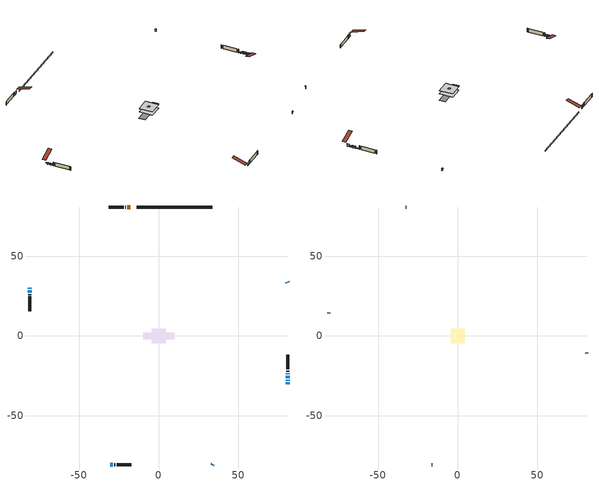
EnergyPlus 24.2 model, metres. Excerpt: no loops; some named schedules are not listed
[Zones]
conditioned space
 floor adiabatic (Floor3 construction): -4.51,-4.51 -4.51,4.51 4.51,4.51 4.51,-4.51 z0.76
 floor adiabatic (AdiabaticFloorConstruction): -4.51,-4.51 -4.51,4.51 4.51,4.51 4.51,-4.51 z0.76
 floor foundation (Slab1 construction): -9.77,-2.08 -9.77,2.08 9.77,2.08 9.77,-2.08 z0
 wall outside (AdiabaticWallConstruction 1): -18.05,81 -19.79,81 z0.76:2.79
 wall outside (AdiabaticWallConstruction): 81,-30.31 81,-29.09 / 81,33.55 80.57,33.98 / 33.55,-81 33.98,-80.57 z0.76:2.23; -30.31,-81 -28.76,-81 / -81,28.62 -81,27.07 z0.76:1.55; -81,30.31 -81,29.54 / 81,-28.16 81,-27.4 z0.76:1.52; 81,-26.47 81,-24.89 z0.76:1.68; 81,-23.97 81,-23.28 z0.76:1.07
 wall outside (Wall1 construction): -20.72,81 -21.13,81 / -27.83,-81 -27.42,-81 / -81,26.14 -81,25.73 / 81,-22.35 81,-21.95 z0.76:3.2
 wall outside (Wall2 construction): -22.05,81 -31.39,81 / -26.49,-81 -17.16,-81 / -81,24.8 -81,15.47 / 81,-21.02 81,-11.68 z0.76:3.2
 wall foundation (FoundationWall1 construction): 33.55,81 -13.87,81 z0:0.76
 window (WindowConstruction): 81,-30.31 81,-29.09 z0.76:2.23
 window (WindowConstruction 8): -30.31,-81 -28.76,-81 z0.76:1.55
 window (WindowConstruction 1): 81,33.55 80.57,33.98 z0.76:2.23
 window (WindowConstruction 2): 33.55,-81 33.98,-80.57 z0.76:2.23
 window (WindowConstruction 3): -81,30.31 -81,29.55 z0.76:1.52
 window (WindowConstruction 4): -81,28.62 -81,27.07 z0.76:1.55
 window (WindowConstruction 5): 81,-28.16 81,-27.4 z0.76:1.52
 window (WindowConstruction 6): 81,-26.47 81,-24.9 z0.76:1.67
 window (WindowConstruction 7): 81,-23.97 81,-23.28 z0.76:1.06
 door (Door): -18.05,81 -19.79,81 z0.76:2.79
 ceiling adiabatic (AdiabaticFloorConstruction): 4.51,-4.51 4.51,4.51 -4.51,4.51 -4.51,-4.51 z0.76
attic - vented
 floor to conditioned space (Floor1 construction Reversed): -0.67,-0.67 -0.67,0.67 0.67,0.67 0.67,-0.67 z3.2
 floor to conditioned space (Floor2 construction Reversed): -4.46,-4.46 -4.46,4.46 4.46,4.46 4.46,-4.46 z3.2
 wall outside (Wall3 construction): -32.32,81 -32.62,81 / -16.23,-81 -15.93,-81 / -81,14.54 -81,14.23 / 81,-10.75 81,-10.45 z0.76:3.2
 roof outside (Roof1 construction): -17.12,81,3.2 -17.12,72.21,6.13 -14.8,72.21,6.13 -14.8,81,3.2; -31.24,-81,3.2 -31.24,-72.21,6.13 -33.55,-72.21,6.13 -33.55,-81,3.2; -81,31.24,3.2 -72.21,31.24,6.13 -72.21,33.55,6.13 -81,33.55,3.2; 81,-31.24,3.2 72.21,-31.24,6.13 72.21,-33.55,6.13 81,-33.55,3.2
shading: 81,-28.94 81,-30.46 81.3,-30.46 81.3,-28.94 z2.38; -27.54,-81 -31.53,-81 -31.53,-81.61 -27.54,-81.61 z2.77; 80.47,34.09 81.11,33.45 81.32,33.66 80.68,34.3 z2.38; 34.09,-80.47 33.45,-81.11 33.66,-81.32 34.3,-80.68 z2.38; -81,29.09 -81,30.77 -81.61,30.77 -81.61,29.09 z1.98; -81,26.61 -81,29.08 -81.61,29.08 -81.61,26.61 z2.01; 81,-26.94 81,-28.62 81.61,-28.62 81.61,-26.94 z1.98; 81,-24.44 81,-26.93 81.61,-26.93 81.61,-24.44 z2.13; 81,-22.98 81,-24.27 81.61,-24.27 81.61,-22.98 z1.36
[Building]
Building 1: Terrain=Suburbs
[Site:Location]
Yellowknife AP_NT: Latitude {deg}=62.46; Longitude {deg}=-114.44; Time Zone {hr}=-7; Elevation {m}=206; Keep Site Location Information=Yes
[Site:GroundTemperature:Shallow]
-11.1489, -14.3239, -14.5782, -13.0715, -7.02295, -1.00261, 4.2167, 7.52301, 7.8039, 5.11477, 0.0285573, -5.8071
[Site:WaterMainsTemperature]
Calculation Method=Schedule; Temperature Schedule=mains temperature schedule
[Material] Roughness=Rough; Thermal Absorptance=0.9
Name | Thickness {m} | Conductivity {W/m-K} | Density {kg/m3} | Specific Heat {J/kg-K} | Solar Absorptance | Visible Absorptance
asphalt or fiberglass shingles | 0.00635 | 0.162714 | 1121.4 | 1465.45 | 0.4 | 0.4
ceiling loosefill ins | 0.0846667 | 0.0480833 | 16.02 | 1046.75 | 0.7 | 0.7
ceiling stud and cavity | 0.1397 | 0.100427 | 65.682 | 1177.47 | 0.7 | 0.7
ceiling stud and cavity 1 | 0.1397 | 0.0930096 | 65.682 | 1177.47 | 0.7 | 0.7
concrete 4.0 in. | 0.1016 | 1.803125 | 2242.8 | 837.4 | 0.7 | 0.7
concrete 8.0 in. | 0.2032 | 1.803125 | 2242.8 | 837.4 | 0.7 | 0.7
door material | 0.04445 | 0.053851 | 512.64 | 1214.23 | 0.7 | 0.7
exterior vertical ins | 0.00435273 | 0.029427 | 32.04 | 1214.23 | 0.7 | 0.7
floor covering | 0.0127 | 0.0433444 | 54.468 | 1339.84 | 0.6 | 0.6
floor rigid ins | 0.103632 | 0.029427 | 32.04 | 1214.23 | 0.7 | 0.7
floor rigid ins 1; wall rigid ins | 0.512978 | 0.029427 | 32.04 | 1214.23 | 0.7 | 0.7
floor stud and cavity | 0.1397 | 0.1084 | 92.3553 | 1139.71 | 0.7 | 0.7
floor stud and cavity 1 | 0.1397 | 1.75129 | 37.0049 | 1207.88 | 0.7 | 0.7
furniture material conditioned space 1 | 0.1524 | 0.115458 | 640.8 | 1214.23 | 0.6 | 0.6
gypsum board | 0.0127 | 0.160291 | 801 | 837.4 | 0.6 | 0.6
gypsum board 1 | 0.0127 | 0.160291 | 801 | 837.4 | 0.7 | 0.7
osb sheathing 0.5 in. | 0.0127 | 0.115458 | 512.64 | 1214.23 | 0.7 | 0.7
osb sheathing 0.75 in. | 0.01905 | 0.115458 | 512.64 | 1214.23 | 0.7 | 0.7
wall stud and cavity | 0.1397 | 0.104119 | 139.0536 | 1170.24 | 0.7 | 0.7
wall stud and cavity 1 | 0.1397 | 0.0947891 | 139.0536 | 1170.24 | 0.7 | 0.7
wall stud and cavity 2 | 0.0889 | 6.9971 | 50.32683 | 1063.81 | 0.6 | 0.6
wall stud and cavity 3 | 0.0889 | 0.380278 | 52.3479 | 1209.89 | 0.7 | 0.7
wall stud and cavity 4 | 0.0889 | 0.391764 | 83.0341 | 1211.67 | 0.7 | 0.7
wood siding | 0.0254 | 0.102417 | 544.68 | 1172.36 | 0.4 | 0.4
wood siding 1 | 0.00254 | 0.102417 | 544.68 | 1172.36 | 0.4 | 0.4
wood siding 2; wood siding 3 | 0.0254 | 0.102417 | 544.68 | 1172.36 | 0.7 | 0.7
[WindowMaterial:SimpleGlazingSystem]
Name | U-Factor {W/m2-K} | Solar Heat Gain Coefficient
WindowMaterial | 1.59892 | 0.44
WindowMaterial 1 | 1.86295 | 0.36
WindowMaterial 2 | 2.01966 | 0.31
WindowMaterial 3 | 1.85046 | 0.36
WindowMaterial 4 | 1.86125 | 0.36
WindowMaterial 5 | 2.2729 | 0.21
[Construction]
AdiabaticFloorConstruction: floor stud and cavity 1, floor rigid ins 1, osb sheathing 0.75 in., floor covering
AdiabaticWallConstruction: wood siding 2, wall rigid ins, wall stud and cavity 3, gypsum board
AdiabaticWallConstruction 1: wood siding 3, wall rigid ins, wall stud and cavity 3, gypsum board
Door: door material
Floor1 construction Reversed: gypsum board, ceiling stud and cavity, ceiling loosefill ins
Floor2 construction Reversed: gypsum board, ceiling stud and cavity 1, ceiling loosefill ins
Floor3 construction: floor stud and cavity, floor rigid ins, osb sheathing 0.75 in., floor covering
FoundationWall1 construction: concrete 8.0 in., gypsum board 1
furniture construction conditioned space 1: furniture material conditioned space 1
PartitionWallConstruction: gypsum board, wall stud and cavity 4, gypsum board
Roof1 construction: asphalt or fiberglass shingles
Slab1 construction: concrete 4.0 in.
Wall1 construction: wood siding, osb sheathing 0.5 in., wall stud and cavity, gypsum board
Wall2 construction: wood siding, osb sheathing 0.5 in., wall stud and cavity 1, gypsum board
Wall3 construction: wood siding 1, wall stud and cavity 2
WindowConstruction: WindowMaterial
WindowConstruction 1; WindowConstruction 2: WindowMaterial 1
WindowConstruction 3; WindowConstruction 5: WindowMaterial 2
WindowConstruction 4; WindowConstruction 8: WindowMaterial 3
WindowConstruction 6: WindowMaterial 4
WindowConstruction 7: WindowMaterial 5
[Zone] Multiplier=1; Part of Total Floor Area=Yes
Name | Volume {m3}
attic - vented | 38.728
conditioned space | 185.6
[Space]
Name | Zone | Volume {m3}
attic - vented 1 | attic - vented | 38.728
conditioned space 1 | conditioned space | 185.6
[ZoneInfiltration:EffectiveLeakageArea]
infil attic - vented 1: Zone or Space=attic - vented 1; Schedule=Always On Discrete; Effective Air Leakage Area {cm2}=2571.47; Stack Coefficient=0.000373292; Wind Coefficient=1.3054e-05
[ZoneMixing]
whole house fan mix: Zone or Space=attic - vented; Schedule=Always On Continuous; Design Flow Rate Calculation Method=Flow/Zone; Design Flow Rate {m3/s}=0; Source Zone or Space=conditioned space
[SurfaceProperty:ExposedFoundationPerimeter]
Slab1: Exposed Perimeter Calculation Method=TotalExposedPerimeter; Total Exposed Perimeter {m}=47.427
[InternalMass] Zone or ZoneList=conditioned space; Space or SpaceList=conditioned space 1
Name | Construction | Surface Area {m2}
furniture mass conditioned space 1 | furniture construction conditioned space 1 | 97.7039
partition wall mass | PartitionWallConstruction | 162.83
[Lights]
interior lighting: Zone or ZoneList or Space or SpaceList=conditioned space 1; Schedule=interior lighting schedule; Design Level Calculation Method=LightingLevel; Lighting Level {W}=343.2; Return Air Fraction=0; Fraction Radiant=0.6; Fraction Visible=0.2; Fraction Replaceable=1
[People]
occupants: Zone or ZoneList or Space or SpaceList=conditioned space 1; Number of People Schedule=occupants schedule; Number of People Calculation Method=People; Number of People=3; Fraction Radiant=0.314171; Sensible Heat Fraction=0.56303; Activity Level Schedule=occupants activity schedule; Carbon Dioxide Generation Rate {m3/s-W}=0; Enable ASHRAE 55 Comfort Warnings=No; Mean Radiant Temperature Calculation Type=EnclosureAveraged
[ElectricEquipment] Zone or ZoneList or Space or SpaceList=conditioned space 1; Design Level Calculation Method=EquipmentLevel
Name | Schedule | Design Level {W} | Fraction Latent | Fraction Radiant | Fraction Lost
clothes dryer | clothes dryer schedule | 140.772 | 0.015 | 0.081 | 0.85
clothes washer | clothes washer schedule | 32.1985 | 0.03 | 0.162 | 0.7
cooking range | cooking range schedule | 215.147 | 0.08 | 0.432 | 0.2
dishwasher | dishwasher schedule | 66.8632 | 0.3 | 0.18 | 0.4
fridge | fridge schedule | 72.9452 | 0 | 0.6 | 0
mech vent bath fan 0 | mech vent bath fan 0 schedule | 25.1 | 0 | 0 | 1
mech vent house fan | mech vent house fan schedule | 0 | 0 | 0 | 1
mech vent house fan cfis | mech vent house fan cfis schedule | 0 | 0 | 0 | 0
misc plug loads | misc plug loads schedule | 494.7 | 0.045 | 0.513 | 0.1
whole house fan | Always On Discrete | 0 | 0 | 0 | 1
[OtherEquipment] Zone or ZoneList or Space or SpaceList=conditioned space 1; Design Level Calculation Method=EquipmentLevel
Name | Fuel Type | Schedule | Design Level {W} | Fraction Latent | Fraction Radiant | Fraction Lost
clothes dryer 1 | Electricity | clothes dryer schedule | 0 | 0.015 | 0.081 | 0.85
cooking range 1 | Electricity | cooking range schedule | 0 | 0.08 | 0.432 | 0.2
general water use latent | None | general water use schedule | 62.594 | 1 | 0 | 0
general water use sensible | None | general water use schedule | -61.6891 | 0 | 0.6 | 0
mech vent house fan latent load | None | Always On Discrete | 0 | 1 | 0 | 0
mech vent house fan sensible load | None | Always On Discrete | 0 | 0 | 0 | 0
water heater energy adjustment1 | Propane | Always On Discrete | 0.01 | 0 | 0 | 1
[ZoneInfiltration:DesignFlowRate] Zone or ZoneList or Space or SpaceList=conditioned space 1; Schedule=Always On Discrete; Design Flow Rate Calculation Method=Flow/Zone; Design Flow Rate {m3/s}=0
infil flow; natural vent flow; whole house fan flow
[Foundation:Kiva]
Foundation Kiva 1: Initial Indoor Air Temperature {C}=18; Wall Height Above Grade {m}=0.759988; Wall Depth Below Slab {m}=0.2032; Custom Block Material Name 1=exterior vertical ins; Custom Block Depth 1 {m}=0.759988; Custom Block X Position 1 {m}=0.2159; Custom Block Z Position 1 {m}=0
[Foundation:Kiva:Settings]
Soil Conductivity {W/m-K}=0.849921; Soil Density {kg/m3}=1842.3; Soil Specific Heat {J/kg-K}=418.7; Ground Solar Absorptivity=0.9; Ground Thermal Absorptivity=0.9; Ground Surface Roughness {m}=0.03; Far-Field Width {m}=40; Deep-Ground Boundary Condition=ZeroFlux; Deep-Ground Depth {m}=40; Minimum Cell Dimension {m}=0.2; Maximum Cell Growth Coefficient=3; Simulation Timestep=Timestep
[Exterior:Lights]
exterior lighting: Schedule=exterior lighting schedule; Design Level {W}=75.6
[Schedule:Constant]
Name | Hourly Value
Always On Continuous; mech vent house fan schedule; mech vent house fan cfis schedule; Always On Discrete | 1
occupants activity schedule | 117.228
fridge schedule | 0
[Schedule:Day:Interval]
interior lighting schedule day: No, 01:00, 0.108182, 04:00, 0.0901515, 05:00, 0.0991667, 06:00, 0.162273, 07:00, 0.270455, 08:00, 0.342576, 10:00, 0.369621, 11:00, 0.351591, 12:00, 0.333561, 13:00, 0.324545, 14:00, 0.31553, 15:00, 0.333561, 16:00, 0.369621, 17:00, 0.450758, 18:00, 0.585985, 19:00, 0.775303, 20:00, 0.955606, 21:00, 0.991667, 22:00, 0.712197, 23:00, 0.360606, 24:00, 0.162273
interior lighting schedule day 1: No, 01:00, 0.100909, 04:00, 0.0840909, 05:00, 0.0925, 06:00, 0.151364, 07:00, 0.252273, 08:00, 0.319545, 10:00, 0.344773, 11:00, 0.327955, 12:00, 0.311136, 13:00, 0.302727, 14:00, 0.294318, 15:00, 0.311136, 16:00, 0.344773, 17:00, 0.420455, 18:00, 0.546591, 19:00, 0.723182, 20:00, 0.891364, 21:00, 0.925, 22:00, 0.664318, 23:00, 0.336364, 24:00, 0.151364
interior lighting schedule day 2: No, 01:00, 0.0927273, 04:00, 0.0772727, 05:00, 0.085, 06:00, 0.139091, 07:00, 0.231818, 08:00, 0.293636, 10:00, 0.316818, 11:00, 0.301364, 12:00, 0.285909, 13:00, 0.278182, 14:00, 0.270455, 15:00, 0.285909, 16:00, 0.316818, 17:00, 0.386364, 18:00, 0.502273, 19:00, 0.664545, 20:00, 0.819091, 21:00, 0.85, 22:00, 0.610455, 23:00, 0.309091, 24:00, 0.139091
interior lighting schedule day 3: No, 01:00, 0.0845455, 04:00, 0.0704545, 05:00, 0.0775, 06:00, 0.126818, 07:00, 0.211364, 08:00, 0.267727, 10:00, 0.288864, 11:00, 0.274773, 12:00, 0.260682, 13:00, 0.253636, 14:00, 0.246591, 15:00, 0.260682, 16:00, 0.288864, 17:00, 0.352273, 18:00, 0.457955, 19:00, 0.605909, 20:00, 0.746818, 21:00, 0.775, 22:00, 0.556591, 23:00, 0.281818, 24:00, 0.126818
interior lighting schedule day 4: No, 01:00, 0.0763636, 04:00, 0.0636364, 05:00, 0.07, 06:00, 0.114545, 07:00, 0.190909, 08:00, 0.241818, 10:00, 0.260909, 11:00, 0.248182, 12:00, 0.235455, 13:00, 0.229091, 14:00, 0.222727, 15:00, 0.235455, 16:00, 0.260909, 17:00, 0.318182, 18:00, 0.413636, 19:00, 0.547273, 20:00, 0.674545, 21:00, 0.7, 22:00, 0.502727, 23:00, 0.254545, 24:00, 0.114545
interior lighting schedule default day: No, 24:00, 0
[Schedule:Week:Daily]
interior lighting schedule Week Rule - Jan1-Jan27: interior lighting schedule day, interior lighting schedule day, interior lighting schedule day, interior lighting schedule day, interior lighting schedule day, interior lighting schedule day, interior lighting schedule day, interior lighting schedule default day, interior lighting schedule default day, interior lighting schedule default day, interior lighting schedule default day, interior lighting schedule default day
interior lighting schedule Week Rule - Jan28-Feb3: interior lighting schedule day, interior lighting schedule day, interior lighting schedule day, interior lighting schedule day, interior lighting schedule day 1, interior lighting schedule day 1, interior lighting schedule day 1, interior lighting schedule default day, interior lighting schedule default day, interior lighting schedule default day, interior lighting schedule default day, interior lighting schedule default day
interior lighting schedule Week Rule - Feb4-Feb24: interior lighting schedule day 1, interior lighting schedule day 1, interior lighting schedule day 1, interior lighting schedule day 1, interior lighting schedule day 1, interior lighting schedule day 1, interior lighting schedule day 1, interior lighting schedule default day, interior lighting schedule default day, interior lighting schedule default day, interior lighting schedule default day, interior lighting schedule default day
interior lighting schedule Week Rule - Feb25-Mar3: interior lighting schedule day 1, interior lighting schedule day 1, interior lighting schedule day 1, interior lighting schedule day 1, interior lighting schedule day 2, interior lighting schedule day 2, interior lighting schedule day 2, interior lighting schedule default day, interior lighting schedule default day, interior lighting schedule default day, interior lighting schedule default day, interior lighting schedule default day
interior lighting schedule Week Rule - Mar4-Mar31: interior lighting schedule day 2, interior lighting schedule day 2, interior lighting schedule day 2, interior lighting schedule day 2, interior lighting schedule day 2, interior lighting schedule day 2, interior lighting schedule day 2, interior lighting schedule default day, interior lighting schedule default day, interior lighting schedule default day, interior lighting schedule default day, interior lighting schedule default day
interior lighting schedule Week Rule - Apr1-Apr28: interior lighting schedule day 3, interior lighting schedule day 3, interior lighting schedule day 3, interior lighting schedule day 3, interior lighting schedule day 3, interior lighting schedule day 3, interior lighting schedule day 3, interior lighting schedule default day, interior lighting schedule default day, interior lighting schedule default day, interior lighting schedule default day, interior lighting schedule default day
interior lighting schedule Week Rule - Apr29-May5: interior lighting schedule day 3, interior lighting schedule day 3, interior lighting schedule day 4, interior lighting schedule day 4, interior lighting schedule day 4, interior lighting schedule day 4, interior lighting schedule day 4, interior lighting schedule default day, interior lighting schedule default day, interior lighting schedule default day, interior lighting schedule default day, interior lighting schedule default day
interior lighting schedule Week Rule - May6-May26: interior lighting schedule day 4, interior lighting schedule day 4, interior lighting schedule day 4, interior lighting schedule day 4, interior lighting schedule day 4, interior lighting schedule day 4, interior lighting schedule day 4, interior lighting schedule default day, interior lighting schedule default day, interior lighting schedule default day, interior lighting schedule default day, interior lighting schedule default day
interior lighting schedule Week Rule - May27-Jun2: interior lighting schedule day 4, interior lighting schedule day 4, interior lighting schedule day 4, interior lighting schedule day 4, interior lighting schedule day 4, interior lighting schedule day 5, interior lighting schedule day 5, interior lighting schedule default day, interior lighting schedule default day, interior lighting schedule default day, interior lighting schedule default day, interior lighting schedule default day
interior lighting schedule Week Rule - Jun3-Jun30: interior lighting schedule day 5, interior lighting schedule day 5, interior lighting schedule day 5, interior lighting schedule day 5, interior lighting schedule day 5, interior lighting schedule day 5, interior lighting schedule day 5, interior lighting schedule default day, interior lighting schedule default day, interior lighting schedule default day, interior lighting schedule default day, interior lighting schedule default day
interior lighting schedule Week Rule - Jul1-Jul28: interior lighting schedule day 6, interior lighting schedule day 6, interior lighting schedule day 6, interior lighting schedule day 6, interior lighting schedule day 6, interior lighting schedule day 6, interior lighting schedule day 6, interior lighting schedule default day, interior lighting schedule default day, interior lighting schedule default day, interior lighting schedule default day, interior lighting schedule default day
interior lighting schedule Week Rule - Jul29-Aug4: interior lighting schedule day 6, interior lighting schedule day 6, interior lighting schedule day 6, interior lighting schedule day 7, interior lighting schedule day 7, interior lighting schedule day 7, interior lighting schedule day 7, interior lighting schedule default day, interior lighting schedule default day, interior lighting schedule default day, interior lighting schedule default day, interior lighting schedule default day
interior lighting schedule Week Rule - Aug5-Aug25: interior lighting schedule day 7, interior lighting schedule day 7, interior lighting schedule day 7, interior lighting schedule day 7, interior lighting schedule day 7, interior lighting schedule day 7, interior lighting schedule day 7, interior lighting schedule default day, interior lighting schedule default day, interior lighting schedule default day, interior lighting schedule default day, interior lighting schedule default day
interior lighting schedule Week Rule - Aug26-Sep1: interior lighting schedule day 7, interior lighting schedule day 7, interior lighting schedule day 7, interior lighting schedule day 7, interior lighting schedule day 7, interior lighting schedule day 7, interior lighting schedule day 8, interior lighting schedule default day, interior lighting schedule default day, interior lighting schedule default day, interior lighting schedule default day, interior lighting schedule default day
interior lighting schedule Week Rule - Sep2-Sep29: interior lighting schedule day 8, interior lighting schedule day 8, interior lighting schedule day 8, interior lighting schedule day 8, interior lighting schedule day 8, interior lighting schedule day 8, interior lighting schedule day 8, interior lighting schedule default day, interior lighting schedule default day, interior lighting schedule default day, interior lighting schedule default day, interior lighting schedule default day
interior lighting schedule Week Rule - Sep30-Oct6: interior lighting schedule day 8, interior lighting schedule day 9, interior lighting schedule day 9, interior lighting schedule day 9, interior lighting schedule day 9, interior lighting schedule day 9, interior lighting schedule day 9, interior lighting schedule default day, interior lighting schedule default day, interior lighting schedule default day, interior lighting schedule default day, interior lighting schedule default day
interior lighting schedule Week Rule - Oct7-Oct27: interior lighting schedule day 9, interior lighting schedule day 9, interior lighting schedule day 9, interior lighting schedule day 9, interior lighting schedule day 9, interior lighting schedule day 9, interior lighting schedule day 9, interior lighting schedule default day, interior lighting schedule default day, interior lighting schedule default day, interior lighting schedule default day, interior lighting schedule default day
interior lighting schedule Week Rule - Oct28-Nov3: interior lighting schedule day 9, interior lighting schedule day 9, interior lighting schedule day 9, interior lighting schedule day 9, interior lighting schedule day 10, interior lighting schedule day 10, interior lighting schedule day 10, interior lighting schedule default day, interior lighting schedule default day, interior lighting schedule default day, interior lighting schedule default day, interior lighting schedule default day
interior lighting schedule Week Rule - Nov4-Nov24: interior lighting schedule day 10, interior lighting schedule day 10, interior lighting schedule day 10, interior lighting schedule day 10, interior lighting schedule day 10, interior lighting schedule day 10, interior lighting schedule day 10, interior lighting schedule default day, interior lighting schedule default day, interior lighting schedule default day, interior lighting schedule default day, interior lighting schedule default day
interior lighting schedule Week Rule - Nov25-Dec1: interior lighting schedule day 10, interior lighting schedule day 10, interior lighting schedule day 10, interior lighting schedule day 10, interior lighting schedule day 10, interior lighting schedule day 10, interior lighting schedule day 11, interior lighting schedule default day, interior lighting schedule default day, interior lighting schedule default day, interior lighting schedule default day, interior lighting schedule default day
interior lighting schedule Week Rule - Dec2-Dec31: interior lighting schedule day 11, interior lighting schedule day 11, interior lighting schedule day 11, interior lighting schedule day 11, interior lighting schedule day 11, interior lighting schedule day 11, interior lighting schedule day 11, interior lighting schedule default day, interior lighting schedule default day, interior lighting schedule default day, interior lighting schedule default day, interior lighting schedule default day
occupants schedule Week Rule - Jan1-Dec31: occupants schedule day, occupants schedule day, occupants schedule day, occupants schedule day, occupants schedule day, occupants schedule day, occupants schedule day, occupants schedule default day, occupants schedule default day, occupants schedule default day, occupants schedule default day, occupants schedule default day
clothes dryer schedule Week Rule - Jan1-Dec31: clothes dryer schedule day, clothes dryer schedule day, clothes dryer schedule day, clothes dryer schedule day, clothes dryer schedule day, clothes dryer schedule day, clothes dryer schedule day, clothes dryer schedule default day, clothes dryer schedule default day, clothes dryer schedule default day, clothes dryer schedule default day, clothes dryer schedule default day
clothes washer schedule Week Rule - Jan1-Dec31: clothes washer schedule day, clothes washer schedule day, clothes washer schedule day, clothes washer schedule day, clothes washer schedule day, clothes washer schedule day, clothes washer schedule day, clothes washer schedule default day, clothes washer schedule default day, clothes washer schedule default day, clothes washer schedule default day, clothes washer schedule default day
cooking range schedule Week Rule - Jan1-Dec31: cooking range schedule day, cooking range schedule day, cooking range schedule day, cooking range schedule day, cooking range schedule day, cooking range schedule day, cooking range schedule day, cooking range schedule default day, cooking range schedule default day, cooking range schedule default day, cooking range schedule default day, cooking range schedule default day
dishwasher schedule Week Rule - Jan1-Dec31: dishwasher schedule day, dishwasher schedule day, dishwasher schedule day, dishwasher schedule day, dishwasher schedule day, dishwasher schedule day, dishwasher schedule day, dishwasher schedule default day, dishwasher schedule default day, dishwasher schedule default day, dishwasher schedule default day, dishwasher schedule default day
mech vent bath fan 0 schedule Week Rule - Jan1-Dec31: mech vent bath fan 0 schedule day, mech vent bath fan 0 schedule day, mech vent bath fan 0 schedule day, mech vent bath fan 0 schedule day, mech vent bath fan 0 schedule day, mech vent bath fan 0 schedule day, mech vent bath fan 0 schedule day, mech vent bath fan 0 schedule default day, mech vent bath fan 0 schedule default day, mech vent bath fan 0 schedule default day, mech vent bath fan 0 schedule default day, mech vent bath fan 0 schedule default day
misc plug loads schedule Week Rule - Jan1-Dec31: misc plug loads schedule day, misc plug loads schedule day, misc plug loads schedule day, misc plug loads schedule day, misc plug loads schedule day, misc plug loads schedule day, misc plug loads schedule day, misc plug loads schedule default day, misc plug loads schedule default day, misc plug loads schedule default day, misc plug loads schedule default day, misc plug loads schedule default day
general water use schedule Week Rule - Jan1-Dec31: general water use schedule day, general water use schedule day, general water use schedule day, general water use schedule day, general water use schedule day, general water use schedule day, general water use schedule day, general water use schedule default day, general water use schedule default day, general water use schedule default day, general water use schedule default day, general water use schedule default day
exterior lighting schedule Week Rule - Jan1-Jan27: exterior lighting schedule day, exterior lighting schedule day, exterior lighting schedule day, exterior lighting schedule day, exterior lighting schedule day, exterior lighting schedule day, exterior lighting schedule day, exterior lighting schedule default day, exterior lighting schedule default day, exterior lighting schedule default day, exterior lighting schedule default day, exterior lighting schedule default day
exterior lighting schedule Week Rule - Jan28-Feb3: exterior lighting schedule day, exterior lighting schedule day, exterior lighting schedule day, exterior lighting schedule day, exterior lighting schedule day 1, exterior lighting schedule day 1, exterior lighting schedule day 1, exterior lighting schedule default day, exterior lighting schedule default day, exterior lighting schedule default day, exterior lighting schedule default day, exterior lighting schedule default day
exterior lighting schedule Week Rule - Feb4-Feb24: exterior lighting schedule day 1, exterior lighting schedule day 1, exterior lighting schedule day 1, exterior lighting schedule day 1, exterior lighting schedule day 1, exterior lighting schedule day 1, exterior lighting schedule day 1, exterior lighting schedule default day, exterior lighting schedule default day, exterior lighting schedule default day, exterior lighting schedule default day, exterior lighting schedule default day
exterior lighting schedule Week Rule - Feb25-Mar3: exterior lighting schedule day 1, exterior lighting schedule day 1, exterior lighting schedule day 1, exterior lighting schedule day 1, exterior lighting schedule day 2, exterior lighting schedule day 2, exterior lighting schedule day 2, exterior lighting schedule default day, exterior lighting schedule default day, exterior lighting schedule default day, exterior lighting schedule default day, exterior lighting schedule default day
exterior lighting schedule Week Rule - Mar4-Mar31: exterior lighting schedule day 2, exterior lighting schedule day 2, exterior lighting schedule day 2, exterior lighting schedule day 2, exterior lighting schedule day 2, exterior lighting schedule day 2, exterior lighting schedule day 2, exterior lighting schedule default day, exterior lighting schedule default day, exterior lighting schedule default day, exterior lighting schedule default day, exterior lighting schedule default day
exterior lighting schedule Week Rule - Apr1-Apr28: exterior lighting schedule day 3, exterior lighting schedule day 3, exterior lighting schedule day 3, exterior lighting schedule day 3, exterior lighting schedule day 3, exterior lighting schedule day 3, exterior lighting schedule day 3, exterior lighting schedule default day, exterior lighting schedule default day, exterior lighting schedule default day, exterior lighting schedule default day, exterior lighting schedule default day
exterior lighting schedule Week Rule - Apr29-May5: exterior lighting schedule day 3, exterior lighting schedule day 3, exterior lighting schedule day 4, exterior lighting schedule day 4, exterior lighting schedule day 4, exterior lighting schedule day 4, exterior lighting schedule day 4, exterior lighting schedule default day, exterior lighting schedule default day, exterior lighting schedule default day, exterior lighting schedule default day, exterior lighting schedule default day
exterior lighting schedule Week Rule - May6-May26: exterior lighting schedule day 4, exterior lighting schedule day 4, exterior lighting schedule day 4, exterior lighting schedule day 4, exterior lighting schedule day 4, exterior lighting schedule day 4, exterior lighting schedule day 4, exterior lighting schedule default day, exterior lighting schedule default day, exterior lighting schedule default day, exterior lighting schedule default day, exterior lighting schedule default day
exterior lighting schedule Week Rule - May27-Jun2: exterior lighting schedule day 4, exterior lighting schedule day 4, exterior lighting schedule day 4, exterior lighting schedule day 4, exterior lighting schedule day 4, exterior lighting schedule day 5, exterior lighting schedule day 5, exterior lighting schedule default day, exterior lighting schedule default day, exterior lighting schedule default day, exterior lighting schedule default day, exterior lighting schedule default day
exterior lighting schedule Week Rule - Jun3-Jun30: exterior lighting schedule day 5, exterior lighting schedule day 5, exterior lighting schedule day 5, exterior lighting schedule day 5, exterior lighting schedule day 5, exterior lighting schedule day 5, exterior lighting schedule day 5, exterior lighting schedule default day, exterior lighting schedule default day, exterior lighting schedule default day, exterior lighting schedule default day, exterior lighting schedule default day
exterior lighting schedule Week Rule - Jul1-Jul28: exterior lighting schedule day 6, exterior lighting schedule day 6, exterior lighting schedule day 6, exterior lighting schedule day 6, exterior lighting schedule day 6, exterior lighting schedule day 6, exterior lighting schedule day 6, exterior lighting schedule default day, exterior lighting schedule default day, exterior lighting schedule default day, exterior lighting schedule default day, exterior lighting schedule default day
exterior lighting schedule Week Rule - Jul29-Aug4: exterior lighting schedule day 6, exterior lighting schedule day 6, exterior lighting schedule day 6, exterior lighting schedule day 7, exterior lighting schedule day 7, exterior lighting schedule day 7, exterior lighting schedule day 7, exterior lighting schedule default day, exterior lighting schedule default day, exterior lighting schedule default day, exterior lighting schedule default day, exterior lighting schedule default day
exterior lighting schedule Week Rule - Aug5-Aug25: exterior lighting schedule day 7, exterior lighting schedule day 7, exterior lighting schedule day 7, exterior lighting schedule day 7, exterior lighting schedule day 7, exterior lighting schedule day 7, exterior lighting schedule day 7, exterior lighting schedule default day, exterior lighting schedule default day, exterior lighting schedule default day, exterior lighting schedule default day, exterior lighting schedule default day
exterior lighting schedule Week Rule - Aug26-Sep1: exterior lighting schedule day 7, exterior lighting schedule day 7, exterior lighting schedule day 7, exterior lighting schedule day 7, exterior lighting schedule day 7, exterior lighting schedule day 7, exterior lighting schedule day 8, exterior lighting schedule default day, exterior lighting schedule default day, exterior lighting schedule default day, exterior lighting schedule default day, exterior lighting schedule default day
exterior lighting schedule Week Rule - Sep2-Sep29: exterior lighting schedule day 8, exterior lighting schedule day 8, exterior lighting schedule day 8, exterior lighting schedule day 8, exterior lighting schedule day 8, exterior lighting schedule day 8, exterior lighting schedule day 8, exterior lighting schedule default day, exterior lighting schedule default day, exterior lighting schedule default day, exterior lighting schedule default day, exterior lighting schedule default day
exterior lighting schedule Week Rule - Sep30-Oct6: exterior lighting schedule day 8, exterior lighting schedule day 9, exterior lighting schedule day 9, exterior lighting schedule day 9, exterior lighting schedule day 9, exterior lighting schedule day 9, exterior lighting schedule day 9, exterior lighting schedule default day, exterior lighting schedule default day, exterior lighting schedule default day, exterior lighting schedule default day, exterior lighting schedule default day
exterior lighting schedule Week Rule - Oct7-Oct27: exterior lighting schedule day 9, exterior lighting schedule day 9, exterior lighting schedule day 9, exterior lighting schedule day 9, exterior lighting schedule day 9, exterior lighting schedule day 9, exterior lighting schedule day 9, exterior lighting schedule default day, exterior lighting schedule default day, exterior lighting schedule default day, exterior lighting schedule default day, exterior lighting schedule default day
exterior lighting schedule Week Rule - Oct28-Nov3: exterior lighting schedule day 9, exterior lighting schedule day 9, exterior lighting schedule day 9, exterior lighting schedule day 9, exterior lighting schedule day 10, exterior lighting schedule day 10, exterior lighting schedule day 10, exterior lighting schedule default day, exterior lighting schedule default day, exterior lighting schedule default day, exterior lighting schedule default day, exterior lighting schedule default day
exterior lighting schedule Week Rule - Nov4-Nov24: exterior lighting schedule day 10, exterior lighting schedule day 10, exterior lighting schedule day 10, exterior lighting schedule day 10, exterior lighting schedule day 10, exterior lighting schedule day 10, exterior lighting schedule day 10, exterior lighting schedule default day, exterior lighting schedule default day, exterior lighting schedule default day, exterior lighting schedule default day, exterior lighting schedule default day
exterior lighting schedule Week Rule - Nov25-Dec1: exterior lighting schedule day 10, exterior lighting schedule day 10, exterior lighting schedule day 10, exterior lighting schedule day 10, exterior lighting schedule day 10, exterior lighting schedule day 10, exterior lighting schedule day 11, exterior lighting schedule default day, exterior lighting schedule default day, exterior lighting schedule default day, exterior lighting schedule default day, exterior lighting schedule default day
exterior lighting schedule Week Rule - Dec2-Dec31: exterior lighting schedule day 11, exterior lighting schedule day 11, exterior lighting schedule day 11, exterior lighting schedule day 11, exterior lighting schedule day 11, exterior lighting schedule day 11, exterior lighting schedule day 11, exterior lighting schedule default day, exterior lighting schedule default day, exterior lighting schedule default day, exterior lighting schedule default day, exterior lighting schedule default day
[Schedule:Year]
interior lighting schedule: interior lighting schedule Week Rule - Jan1-Jan27, 1, 1, 1, 27, interior lighting schedule Week Rule - Jan28-Feb3, 1, 28, 2, 3, interior lighting schedule Week Rule - Feb4-Feb24, 2, 4, 2, 24, interior lighting schedule Week Rule - Feb25-Mar3, 2, 25, 3, 3, interior lighting schedule Week Rule - Mar4-Mar31, 3, 4, 3, 31, interior lighting schedule Week Rule - Apr1-Apr28, 4, 1, 4, 28, interior lighting schedule Week Rule - Apr29-May5, 4, 29, 5, 5, interior lighting schedule Week Rule - May6-May26, 5, 6, 5, 26, interior lighting schedule Week Rule - May27-Jun2, 5, 27, 6, 2, interior lighting schedule Week Rule - Jun3-Jun30, 6, 3, 6, 30, interior lighting schedule Week Rule - Jul1-Jul28, 7, 1, 7, 28, interior lighting schedule Week Rule - Jul29-Aug4, 7, 29, 8, 4, interior lighting schedule Week Rule - Aug5-Aug25, 8, 5, 8, 25, interior lighting schedule Week Rule - Aug26-Sep1, 8, 26, 9, 1, interior lighting schedule Week Rule - Sep2-Sep29, 9, 2, 9, 29, interior lighting schedule Week Rule - Sep30-Oct6, 9, 30, 10, 6, interior lighting schedule Week Rule - Oct7-Oct27, 10, 7, 10, 27, interior lighting schedule Week Rule - Oct28-Nov3, 10, 28, 11, 3, interior lighting schedule Week Rule - Nov4-Nov24, 11, 4, 11, 24, interior lighting schedule Week Rule - Nov25-Dec1, 11, 25, 12, 1, interior lighting schedule Week Rule - Dec2-Dec31, 12, 2, 12, 31
occupants schedule: occupants schedule Week Rule - Jan1-Dec31, 1, 1, 12, 31
clothes dryer schedule: clothes dryer schedule Week Rule - Jan1-Dec31, 1, 1, 12, 31
clothes washer schedule: clothes washer schedule Week Rule - Jan1-Dec31, 1, 1, 12, 31
cooking range schedule: cooking range schedule Week Rule - Jan1-Dec31, 1, 1, 12, 31
dishwasher schedule: dishwasher schedule Week Rule - Jan1-Dec31, 1, 1, 12, 31
mech vent bath fan 0 schedule: mech vent bath fan 0 schedule Week Rule - Jan1-Dec31, 1, 1, 12, 31
misc plug loads schedule: misc plug loads schedule Week Rule - Jan1-Dec31, 1, 1, 12, 31
general water use schedule: general water use schedule Week Rule - Jan1-Dec31, 1, 1, 12, 31
exterior lighting schedule: exterior lighting schedule Week Rule - Jan1-Jan27, 1, 1, 1, 27, exterior lighting schedule Week Rule - Jan28-Feb3, 1, 28, 2, 3, exterior lighting schedule Week Rule - Feb4-Feb24, 2, 4, 2, 24, exterior lighting schedule Week Rule - Feb25-Mar3, 2, 25, 3, 3, exterior lighting schedule Week Rule - Mar4-Mar31, 3, 4, 3, 31, exterior lighting schedule Week Rule - Apr1-Apr28, 4, 1, 4, 28, exterior lighting schedule Week Rule - Apr29-May5, 4, 29, 5, 5, exterior lighting schedule Week Rule - May6-May26, 5, 6, 5, 26, exterior lighting schedule Week Rule - May27-Jun2, 5, 27, 6, 2, exterior lighting schedule Week Rule - Jun3-Jun30, 6, 3, 6, 30, exterior lighting schedule Week Rule - Jul1-Jul28, 7, 1, 7, 28, exterior lighting schedule Week Rule - Jul29-Aug4, 7, 29, 8, 4, exterior lighting schedule Week Rule - Aug5-Aug25, 8, 5, 8, 25, exterior lighting schedule Week Rule - Aug26-Sep1, 8, 26, 9, 1, exterior lighting schedule Week Rule - Sep2-Sep29, 9, 2, 9, 29, exterior lighting schedule Week Rule - Sep30-Oct6, 9, 30, 10, 6, exterior lighting schedule Week Rule - Oct7-Oct27, 10, 7, 10, 27, exterior lighting schedule Week Rule - Oct28-Nov3, 10, 28, 11, 3, exterior lighting schedule Week Rule - Nov4-Nov24, 11, 4, 11, 24, exterior lighting schedule Week Rule - Nov25-Dec1, 11, 25, 12, 1, exterior lighting schedule Week Rule - Dec2-Dec31, 12, 2, 12, 31
[Schedule:Compact]
mains temperature schedule: Through: 01/01, For: AllDays, Until: 24:00, 0, Through: 01/02, For: AllDays, Until: 24:00, 0, Through: 01/03, For: AllDays, Until: 24:00, 0, Through: 01/04, For: AllDays, Until: 24:00, 0, Through: 01/05, For: AllDays, Until: 24:00, 0, Through: 01/06, For: AllDays, Until: 24:00, 0, Through: 01/07, For: AllDays, Until: 24:00, 0, Through: 01/08, For: AllDays, Until: 24:00, 0, Through: 01/09, For: AllDays, Until: 24:00, 0, Through: 01/10, For: AllDays, Until: 24:00, 0, Through: 01/11, For: AllDays, Until: 24:00, 0, Through: 01/12, For: AllDays, Until: 24:00, 0, Through: 01/13, For: AllDays, Until: 24:00, 0, Through: 01/14, For: AllDays, Until: 24:00, 0, Through: 01/15, For: AllDays, Until: 24:00, 0, Through: 01/16, For: AllDays, Until: 24:00, 0, Through: 01/17, For: AllDays, Until: 24:00, 0, Through: 01/18, For: AllDays, Until: 24:00, 0, Through: 01/19, For: AllDays, Until: 24:00, 0, Through: 01/20, For: AllDays, Until: 24:00, 0, Through: 01/21, For: AllDays, Until: 24:00, 0, Through: 01/22, For: AllDays, Until: 24:00, 0, Through: 01/23, For: AllDays, Until: 24:00, 0, Through: 01/24, For: AllDays, Until: 24:00, 0, Through: 01/25, For: AllDays, Until: 24:00, 0, Through: 01/26, For: AllDays, Until: 24:00, 0, Through: 01/27, For: AllDays, Until: 24:00, 0, Through: 01/28, For: AllDays, Until: 24:00, 0, Through: 01/29, For: AllDays, Until: 24:00, 0, Through: 01/30, For: AllDays, Until: 24:00, 0, Through: 01/31, For: AllDays, Until: 24:00, 0, Through: 02/01, For: AllDays, Until: 24:00, 0, Through: 02/02, For: AllDays, Until: 24:00, 0, Through: 02/03, For: AllDays, Until: 24:00, 0, Through: 02/04, For: AllDays, Until: 24:00, 0, Through: 02/05, For: AllDays, Until: 24:00, 0, Through: 02/06, For: AllDays, Until: 24:00, 0, Through: 02/07, For: AllDays, Until: 24:00, 0, Through: 02/08, For: AllDays, Until: 24:00, 0, Through: 02/09, For: AllDays, Until: 24:00, 0, Through: 02/10, For: AllDays, Until: 24:00, 0, Through: 02/11, For: AllDays, Until: 24:00, 0, Through: 02/12, For: AllDays, Until: 24:00, 0, Through: 02/13, For: AllDays, Until: 24:00, 0, Through: 02/14, For: AllDays, Until: 24:00, 0, Through: 02/15, For: AllDays, Until: 24:00, 0, Through: 02/16, For: AllDays, Until: 24:00, 0, Through: 02/17, For: AllDays, Until: 24:00, 0, Through: 02/18, For: AllDays, Until: 24:00, 0, Through: 02/19, For: AllDays, Until: 24:00, 0, Through: 02/20, For: AllDays, Until: 24:00, 0, Through: 02/21, For: AllDays, Until: 24:00, 0, Through: 02/22, For: AllDays, Until: 24:00, 0, Through: 02/23, For: AllDays, Until: 24:00, 0, Through: 02/24, For: AllDays, Until: 24:00, 0, Through: 02/25, For: AllDays, Until: 24:00, 0, Through: 02/26, For: AllDays, Until: 24:00, 0, Through: 02/27, For: AllDays, Until: 24:00, 0, Through: 02/28, For: AllDays, Until: 24:00, 0, Through: 03/01, For: AllDays, Until: 24:00, 0, Through: 03/02, For: AllDays, Until: 24:00, 0, Through: 03/03, For: AllDays, Until: 24:00, 0, Through: 03/04, For: AllDays, Until: 24:00, 0, Through: 03/05, For: AllDays, Until: 24:00, 0, Through: 03/06, For: AllDays, Until: 24:00, 0, Through: 03/07, For: AllDays, Until: 24:00, 0, Through: 03/08, For: AllDays, Until: 24:00, 0, Through: 03/09, For: AllDays, Until: 24:00, 0, Through: 03/10, For: AllDays, Until: 24:00, 0, Through: 03/11, For: AllDays, Until: 24:00, 0, Through: 03/12, For: AllDays, Until: 24:00, 0, Through: 03/13, For: AllDays, Until: 24:00, 0, Through: 03/14, For: AllDays, Until: 24:00, 0, Through: 03/15, For: AllDays, Until: 24:00, 0, Through: 03/16, For: AllDays, Until: 24:00, 0, Through: 03/17, For: AllDays, Until: 24:00, 0, Through: 03/18, For: AllDays, Until: 24:00, 0, Through: 03/19, For: AllDays, Until: 24:00, 0, Through: 03/20, For: AllDays, Until: 24:00, 0, Through: 03/21, For: AllDays, Until: 24:00, 0, Through: 03/22, For: AllDays, Until: 24:00, 0, Through: 03/23, For: AllDays, Until: 24:00, 0, Through: 03/24, For: AllDays, Until: 24:00, 0, Through: 03/25, For: AllDays, Until: 24:00, 0, Through: 03/26, For: AllDays, Until: 24:00, 0, Through: 03/27, For: AllDays, Until: 24:00, 0, Through: 03/28, For: AllDays, Until: 24:00, 0, Through: 03/29, For: AllDays, Until: 24:00, 0, Through: 03/30, For: AllDays, Until: 24:00, 0, Through: 03/31, For: AllDays, Until: 24:00, 0, Through: 04/01, For: AllDays, Until: 24:00, 0, Through: 04/02, For: AllDays, Until: 24:00, 0, Through: 04/03, For: AllDays, Until: 24:00, 0, Through: 04/04, For: AllDays, Until: 24:00, 0, Through: 04/05, For: AllDays, Until: 24:00, 0, Through: 04/06, For: AllDays, Until: 24:00, 0, Through: 04/07, For: AllDays, Until: 24:00, 0, Through: 04/08, For: AllDays, Until: 24:00, 0, Through: 04/09, For: AllDays, Until: 24:00, 0, Through: 04/10, For: AllDays, Until: 24:00, 0, Through: 04/11, For: AllDays, Until: 24:00, 0, Through: 04/12, For: AllDays, Until: 24:00, 0, Through: 04/13, For: AllDays, Until: 24:00, 0, Through: 04/14, For: AllDays, Until: 24:00, 0, Through: 04/15, For: AllDays, Until: 24:00, 0, Through: 04/16, For: AllDays, Until: 24:00, 0, Through: 04/17, For: AllDays, Until: 24:00, 0, Through: 04/18, For: AllDays, Until: 24:00, 0, Through: 04/19, For: AllDays, Until: 24:00, 0, Through: 04/20, For: AllDays, Until: 24:00, 0, Through: 04/21, For: AllDays, Until: 24:00, 0, Through: 04/22, For: AllDays, Until: 24:00, 0, Through: 04/23, For: AllDays, Until: 24:00, 0, Through: 04/24, For: AllDays, Until: 24:00, 0, Through: 04/25, For: AllDays, Until: 24:00, 0, Through: 04/26, For: AllDays, Until: 24:00, 0, Through: 04/27, For: AllDays, Until: 24:00, 0, Through: 04/28, For: AllDays, Until: 24:00, 0, Through: 04/29, For: AllDays, Until: 24:00, 0, Through: 04/30, For: AllDays, Until: 24:00, 0, Through: 05/01, For: AllDays, Until: 24:00, 0, Through: 05/02, For: AllDays, Until: 24:00, 0, Through: 05/03, For: AllDays, Until: 24:00, 0, Through: 05/04, For: AllDays, Until: 24:00, 0, Through: 05/05, For: AllDays, Until: 24:00, 0, Through: 05/06, For: AllDays, Until: 24:00, 0, Through: 05/07, For: AllDays, Until: 24:00, 0, Through: 05/08, For: AllDays, Until: 24:00, 0, Through: 05/09, For: AllDays, Until: 24:00, 0, Through: 05/10, For: AllDays, Until: 24:00, 0, Through: 05/11, For: AllDays, Until: 24:00, 0, Through: 05/12, For: AllDays, Until: 24:00, 0, Through: 05/13, For: AllDays, Until: 24:00, 0, Through: 05/14, For: AllDays, Until: 24:00, 0, Through: 05/15, For: AllDays, Until: 24:00, 0, Through: 05/16, For: AllDays, Until: 24:00, 0, Through: 05/17, For: AllDays, Until: 24:00, 0, Through: 05/18, For: AllDays, Until: 24:00, 0, Through: 05/19, For: AllDays, Until: 24:00, 0, Through: 05/20, For: AllDays, Until: 24:00, 0, Through: 05/21, For: AllDays, Until: 24:00, 0, Through: 05/22, For: AllDays, Until: 24:00, 0, Through: 05/23, For: AllDays, Until: 24:00, 0, Through: 05/24, For: AllDays, Until: 24:00, 0, Through: 05/25, For: AllDays, Until: 24:00, 0, Through: 05/26, For: AllDays, Until: 24:00, 0, Through: 05/27, For: AllDays, Until: 24:00, 0, Through: 05/28, For: AllDays, Until: 24:00, 0, Through: 05/29, For: AllDays, Until: 24:00, 0, Through: 05/30, For: AllDays, Until: 24:00, 0, Through: 05/31, For: AllDays, Until: 24:00, 0, Through: 06/01, For: AllDays, Until: 24:00, 0, Through: 06/02, For: AllDays, Until: 24:00, 0, Through: 06/03, For: AllDays, Until: 24:00, 0, Through: 06/04, For: AllDays, Until: 24:00, 0, Through: 06/05, For: AllDays, Until: 24:00, 0, Through: 06/06, For: AllDays, Until: 24:00, 0, Through: 06/07, For: AllDays, Until: 24:00, 0, Through: 06/08, For: AllDays, Until: 24:00, 0, Through: 06/09, For: AllDays, Until: 24:00, 0, Through: 06/10, For: AllDays, Until: 24:00, 0, Through: 06/11, For: AllDays, Until: 24:00, 0, Through: 06/12, For: AllDays, Until: 24:00, 0.0516667, Through: 06/13, For: AllDays, Until: 24:00, 0.128889, Through: 06/14, For: AllDays, Until: 24:00, 0.206111, Through: 06/15, For: AllDays, Until: 24:00, 0.282778, Through: 06/16, For: AllDays, Until: 24:00, 0.359444, Through: 06/17, For: AllDays, Until: 24:00, 0.436111, Through: 06/18, For: AllDays, Until: 24:00, 0.512222, Through: 06/19, For: AllDays, Until: 24:00, 0.588889, Through: 06/20, For: AllDays, Until: 24:00, 0.664444, Through: 06/21, For: AllDays, Until: 24:00, 0.74, Through: 06/22, For: AllDays, Until: 24:00, 0.815556, Through: 06/23, For: AllDays, Until: 24:00, 0.890556, Through: 06/24, For: AllDays, Until: 24:00, 0.965556, Through: 06/25, For: AllDays, Until: 24:00, 1.04, Through: 06/26, For: AllDays, Until: 24:00, 1.11389, Through: 06/27, For: AllDays, Until: 24:00, 1.18722, Through: 06/28, For: AllDays, Until: 24:00, 1.26056, Through: 06/29, For: AllDays, Until: 24:00, 1.33333, Through: 06/30, For: AllDays, Until: 24:00, 1.40556, Through: 07/01, For: AllDays, Until: 24:00, 1.47778, Through: 07/02, For: AllDays, Until: 24:00, 1.54889, Through: 07/03, For: AllDays, Until: 24:00, 1.62, Through: 07/04, For: AllDays, Until: 24:00, 1.69, Through: 07/05, For: AllDays, Until: 24:00, 1.76, Through: 07/06, For: AllDays, Until: 24:00, 1.82889, Through: 07/07, For: AllDays, Until: 24:00, 1.89778, Through: 07/08, For: AllDays, Until: 24:00, 1.96556, Through: 07/09, For: AllDays, Until: 24:00, 2.03278, Through: 07/10, For: AllDays, Until: 24:00, 2.09944, Through: 07/11, For: AllDays, Until: 24:00, 2.16556, Through: 07/12, For: AllDays, Until: 24:00, 2.23056, Through: 07/13, For: AllDays, Until: 24:00, 2.295, Through: 07/14, For: AllDays, Until: 24:00, 2.35889, Through: 07/15, For: AllDays, Until: 24:00, 2.42167, Through: 07/16, For: AllDays, Until: 24:00, 2.48389, Through: 07/17, For: AllDays, Until: 24:00, 2.54556, Through: 07/18, For: AllDays, Until: 24:00, 2.60611, Through: 07/19, For: AllDays, Until: 24:00, 2.66611, Through: 07/20, For: AllDays, Until: 24:00, 2.725, Through: 07/21, For: AllDays, Until: 24:00, 2.78278, Through: 07/22, For: AllDays, Until: 24:00, 2.84, Through: 07/23, For: AllDays, Until: 24:00, 2.89611, Through: 07/24, For: AllDays, Until: 24:00, 2.95167, Through: 07/25, For: AllDays, Until: 24:00, 3.00611, Through: 07/26, For: AllDays, Until: 24:00, 3.05944, Through: 07/27, For: AllDays, Until: 24:00, 3.11222, Through: 07/28, For: AllDays, Until: 24:00, 3.16389, Through: 07/29, For: AllDays, Until: 24:00, 3.21444, Through: 07/30, For: AllDays, Until: 24:00, 3.26389, Through: 07/31, For: AllDays, Until: 24:00, 3.31222, Through: 08/01, For: AllDays, Until: 24:00, 3.35944, Through: 08/02, For: AllDays, Until: 24:00, 3.40611, Through: 08/03, For: AllDays, Until: 24:00, 3.45111, Through: 08/04, For: AllDays, Until: 24:00, 3.49556, Through: 08/05, For: AllDays, Until: 24:00, 3.53889, Through: 08/06, For: AllDays, Until: 24:00, 3.58056, Through: 08/07, For: AllDays, Until: 24:00, 3.62167, Through: 08/08, For: AllDays, Until: 24:00, 3.66167, Through: 08/09, For: AllDays, Until: 24:00, 3.7, Through: 08/10, For: AllDays, Until: 24:00, 3.73778, Through: 08/11, For: AllDays, Until: 24:00, 3.77389, Through: 08/12, For: AllDays, Until: 24:00, 3.80889, Through: 08/13, For: AllDays, Until: 24:00, 3.84278, Through: 08/14, For: AllDays, Until: 24:00, 3.87556, Through: 08/15, For: AllDays, Until: 24:00, 3.90722, Through: 08/16, For: AllDays, Until: 24:00, 3.93722, Through: 08/17, For: AllDays, Until: 24:00, 3.96667, Through: 08/18, For: AllDays, Until: 24:00, 3.99444, Through: 08/19, For: AllDays, Until: 24:00, 4.02111, Through: 08/20, For: AllDays, Until: 24:00, 4.04611, Through: 08/21, For: AllDays, Until: 24:00, 4.07056, Through: 08/22, For: AllDays, Until: 24:00, 4.09333, Through: 08/23, For: AllDays, Until: 24:00, 4.115, Through: 08/24, For: AllDays, Until: 24:00, 4.135, Through: 08/25, For: AllDays, Until: 24:00, 4.15389, Through: 08/26, For: AllDays, Until: 24:00, 4.17167, Through: 08/27, For: AllDays, Until: 24:00, 4.18833, Through: 08/28, For: AllDays, Until: 24:00, 4.20333, Through: 08/29, For: AllDays, Until: 24:00, 4.21722, Through: 08/30, For: AllDays, Until: 24:00, 4.22944, Through: 08/31, For: AllDays, Until: 24:00, 4.24056, Through: 09/01, For: AllDays, Until: 24:00, 4.25056, Through: 09/02, For: AllDays, Until: 24:00, 4.25889, Through: 09/03, For: AllDays, Until: 24:00, 4.26611, Through: 09/04, For: AllDays, Until: 24:00, 4.27222, Through: 09/05, For: AllDays, Until: 24:00, 4.27667, Through: 09/06, For: AllDays, Until: 24:00, 4.28, Through: 09/07, For: AllDays, Until: 24:00, 4.28167, Through: 09/08, For: AllDays, Until: 24:00, 4.28222, Through: 09/09, For: AllDays, Until: 24:00, 4.28167, Through: 09/10, For: AllDays, Until: 24:00, 4.27944, Through: 09/11, For: AllDays, Until: 24:00, 4.27611, Through: 09/12, For: AllDays, Until: 24:00, 4.27111, Through: 09/13, For: AllDays, Until: 24:00, 4.26556, Through: 09/14, For: AllDays, Until: 24:00, 4.25778, Through: 09/15, For: AllDays, Until: 24:00, 4.24944, Through: 09/16, For: AllDays, Until: 24:00, 4.23889, Through: 09/17, For: AllDays, Until: 24:00, 4.22778, Through: 09/18, For: AllDays, Until: 24:00, 4.215, Through: 09/19, For: AllDays, Until: 24:00, 4.20111, Through: 09/20, For: AllDays, Until: 24:00, 4.18611, Through: 09/21, For: AllDays, Until: 24:00, 4.16944, Through: 09/22, For: AllDays, Until: 24:00, 4.15167, Through: 09/23, For: AllDays, Until: 24:00, 4.13222, Through: 09/24, For: AllDays, Until: 24:00, 4.11167, Through: 09/25, For: AllDays, Until: 24:00, 4.09, Through: 09/26, For: AllDays, Until: 24:00, 4.06722, Through: 09/27, For: AllDays, Until: 24:00, 4.04278, Through: 09/28, For: AllDays, Until: 24:00, 4.01722, Through: 09/29, For: AllDays, Until: 24:00, 3.99056, Through: 09/30, For: AllDays, Until: 24:00, 3.96222, Through: 10/01, For: AllDays, Until: 24:00, 3.93333, Through: 10/02, For: AllDays, Until: 24:00, 3.90278, Through: 10/03, For: AllDays, Until: 24:00, 3.87111, Through: 10/04, For: AllDays, Until: 24:00, 3.83833, Through: 10/05, For: AllDays, Until: 24:00, 3.80389, Through: 10/06, For: AllDays, Until: 24:00, 3.76889, Through: 10/07, For: AllDays, Until: 24:00, 3.73222, Through: 10/08, For: AllDays, Until: 24:00, 3.69444, Through: 10/09, For: AllDays, Until: 24:00, 3.65556, Through: 10/10, For: AllDays, Until: 24:00, 3.61611, Through: 10/11, For: AllDays, Until: 24:00, 3.575, Through: 10/12, For: AllDays, Until: 24:00, 3.53278, Through: 10/13, For: AllDays, Until: 24:00, 3.48944, Through: 10/14, For: AllDays, Until: 24:00, 3.445, Through: 10/15, For: AllDays, Until: 24:00, 3.39944, Through: 10/16, For: AllDays, Until: 24:00, 3.35278, Through: 10/17, For: AllDays, Until: 24:00, 3.305, Through: 10/18, For: AllDays, Until: 24:00, 3.25667, Through: 10/19, For: AllDays, Until: 24:00, 3.20722, Through: 10/20, For: AllDays, Until: 24:00, 3.15611, Through: 10/21, For: AllDays, Until: 24:00, 3.10444, Through: 10/22, For: AllDays, Until: 24:00, 3.05222, Through: 10/23, For: AllDays, Until: 24:00, 2.99833, Through: 10/24, For: AllDays, Until: 24:00, 2.94389, Through: 10/25, For: AllDays, Until: 24:00, 2.88833, Through: 10/26, For: AllDays, Until: 24:00, 2.83167, Through: 10/27, For: AllDays, Until: 24:00, 2.77444, Through: 10/28, For: AllDays, Until: 24:00, 2.71667, Through: 10/29, For: AllDays, Until: 24:00, 2.65722, Through: 10/30, For: AllDays, Until: 24:00, 2.59722, Through: 10/31, For: AllDays, Until: 24:00, 2.53667, Through: 11/01, For: AllDays, Until: 24:00, 2.475, Through: 11/02, For: AllDays, Until: 24:00, 2.41278, Through: 11/03, For: AllDays, Until: 24:00, 2.34944, Through: 11/04, For: AllDays, Until: 24:00, 2.28556, Through: 11/05, For: AllDays, Until: 24:00, 2.22111, Through: 11/06, For: AllDays, Until: 24:00, 2.15611, Through: 11/07, For: AllDays, Until: 24:00, 2.09, Through: 11/08, For: AllDays, Until: 24:00, 2.02333, Through: 11/09, For: AllDays, Until: 24:00, 1.95556, Through: 11/10, For: AllDays, Until: 24:00, 1.88778, Through: 11/11, For: AllDays, Until: 24:00, 1.81889, Through: 11/12, For: AllDays, Until: 24:00, 1.75, Through: 11/13, For: AllDays, Until: 24:00, 1.68, Through: 11/14, For: AllDays, Until: 24:00, 1.60944, Through: 11/15, For: AllDays, Until: 24:00, 1.53889, Through: 11/16, For: AllDays, Until: 24:00, 1.46722, Through: 11/17, For: AllDays, Until: 24:00, 1.39556, Through: 11/18, For: AllDays, Until: 24:00, 1.32278, Through: 11/19, For: AllDays, Until: 24:00, 1.25, Through: 11/20, For: AllDays, Until: 24:00, 1.17667, Through: 11/21, For: AllDays, Until: 24:00, 1.10333, Through: 11/22, For: AllDays, Until: 24:00, 1.02889, Through: 11/23, For: AllDays, Until: 24:00, 0.954444, Through: 11/24, For: AllDays, Until: 24:00, 0.88, Through: 11/25, For: AllDays, Until: 24:00, 0.804444, Through: 11/26, For: AllDays, Until: 24:00, 0.729444, Through: 11/27, For: AllDays, Until: 24:00, 0.653333, Through: 11/28, For: AllDays, Until: 24:00, 0.577778, Through: 11/29, For: AllDays, Until: 24:00, 0.501667, Through: 11/30, For: AllDays, Until: 24:00, 0.425, Through: 12/01, For: AllDays, Until: 24:00, 0.348333, Through: 12/02, For: AllDays, Until: 24:00, 0.271667, Through: 12/03, For: AllDays, Until: 24:00, 0.195, Through: 12/04, For: AllDays, Until: 24:00, 0.117778, Through: 12/05, For: AllDays, Until: 24:00, 0.0405556, Through: 12/06, For: AllDays, Until: 24:00, 0, Through: 12/07, For: AllDays, Until: 24:00, 0, Through: 12/08, For: AllDays, Until: 24:00, 0, Through: 12/09, For: AllDays, Until: 24:00, 0, Through: 12/10, For: AllDays, Until: 24:00, 0, Through: 12/11, For: AllDays, Until: 24:00, 0, Through: 12/12, For: AllDays, Until: 24:00, 0, Through: 12/13, For: AllDays, Until: 24:00, 0, Through: 12/14, For: AllDays, Until: 24:00, 0, Through: 12/15, For: AllDays, Until: 24:00, 0, Through: 12/16, For: AllDays, Until: 24:00, 0, Through: 12/17, For: AllDays, Until: 24:00, 0, Through: 12/18, For: AllDays, Until: 24:00, 0, Through: 12/19, For: AllDays, Until: 24:00, 0, Through: 12/20, For: AllDays, Until: 24:00, 0, Through: 12/21, For: AllDays, Until: 24:00, 0, Through: 12/22, For: AllDays, Until: 24:00, 0, Through: 12/23, For: AllDays, Until: 24:00, 0, Through: 12/24, For: AllDays, Until: 24:00, 0, Through: 12/25, For: AllDays, Until: 24:00, 0, Through: 12/26, For: AllDays, Until: 24:00, 0, Through: 12/27, For: AllDays, Until: 24:00, 0, Through: 12/28, For: AllDays, Until: 24:00, 0, Through: 12/29, For: AllDays, Until: 24:00, 0, Through: 12/30, For: AllDays, Until: 24:00, 0, Through: 12/31, For: AllDays, Until: 24:00, 0
